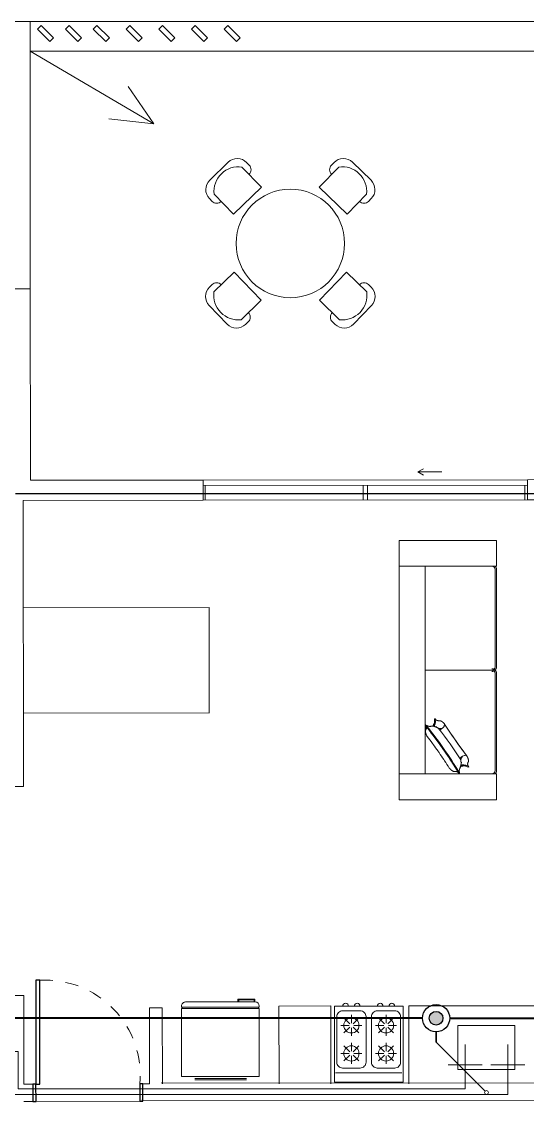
# Model space of a CAD drawing. Header units: millimetres. Extents: x 539 to 842, y -453 to -96.
# Drawn here: x 806.79 to 810.69, y -234.94 to -226.62 of the extents above; entities that cross this region are included whole.
import ezdxf

# ---------------------------------------------------------------- set-up
doc = ezdxf.new("R2010")
doc.units = ezdxf.units.MM
doc.header["$LTSCALE"] = 0.1
for name, pattern in [('ACAD_ISO02W100', [15, 12, -3]), ('CONTINUA', [0]), ('Trazo', [0.00635, 0.003175, -0.003175])]:
    doc.linetypes.add(name, pattern=pattern)
doc.layers.get('0').update_dxf_attribs({"lineweight": 5})
for name, color, linetype, lineweight in [('00-Agua Caliente', 1, 'Continuous', 20), ('00-Agua Fria', 5, 'ACAD_ISO02W100', 20), ('A-DOOR', 7, 'Continuous', 5), ('A-DOOR-FRAM', 7, 'Continuous', 5), ('A-GLAZ-CWMG', 7, 'Continuous', 5), ('MUEBLES', 250, 'Continuous', 5)]:
    doc.layers.add(name, color=color, linetype=linetype, lineweight=lineweight)
doc.layers.add('00-Pluvial', color=40, linetype='Continuous')
doc.layers.add('00-Secundario', color=24, linetype='Continuous')
doc.layers.add('00-Primario', color=7, linetype='Continuous', true_color=0xff2400)
doc.layers.add('A-DOOR-HDLN', color=5, linetype='Trazo', lineweight=5, true_color=0x0000ff)

# ---------------------------------------------------------------- blocks, each defined once
blk = doc.blocks.new('Doors_Sliding_Milgard_Aluminum-Series_2-Panels - PV 2_50 X 2_10-2402500-1-TORRE-ARQ-PB')
at = {"layer": 'A-DOOR', "color": 8}
for p, q in [((1.1916, 0.078), (-1.3084, 0.078)), ((-1.3084, 0.078), (-1.3084, -0.0347)), ((-1.3084, 0.078), (1.1916, 0.078)), ((1.1916, -0.0347), (1.1916, 0.078)), ((-1.3084, -0.0347), (1.1916, -0.0347)), ((0.3474, -0.1382), (0.3914, -0.1128)), ((0.3474, -0.1382), (0.3914, -0.1636)), ((0.5315, -0.1382), (0.3474, -0.1382))]:
    blk.add_line(p, q, dxfattribs=at)
at = {"layer": 'A-DOOR-FRAM', "color": 8}
for p, q in [((-1.2952, 0.078), (-1.2952, -0.0347)), ((-0.0758, 0.078), (-0.0758, -0.0347)), ((-0.0409, 0.078), (-0.0409, -0.0347)), ((1.1709, 0.078), (1.1709, -0.0347))]:
    blk.add_line(p, q, dxfattribs=at)
blk = doc.blocks.new('Family7 - Puerta OBLAK - Acceso-2885777-1-TORRE-ARQ-PB')
at = {"layer": 'A-DOOR', "color": 8, "lineweight": 25}
for p, q in [((-0.425, -0.0668), (-0.425, 0.0668)), ((-0.425, 0.0668), (-0.4, 0.0668)), ((-0.4, 0.0668), (-0.4, -0.0668)), ((0.4, -0.0668), (0.4, 0.0668)), ((0.4, 0.0668), (0.425, 0.0668)), ((0.425, 0.0668), (0.425, -0.0668)), ((-0.4, -0.0668), (-0.425, -0.0668)), ((-0.4, -0.0667), (-0.3693, -0.0667)), ((-0.4, -0.8667), (-0.4, -0.0667)), ((-0.3693, -0.0667), (-0.3693, -0.8667)), ((0.425, -0.0668), (0.4, -0.0668)), ((-0.3693, -0.8667), (-0.4, -0.8667))]:
    blk.add_line(p, q, dxfattribs=at)
at = {"layer": 'A-DOOR-HDLN', "color": 8}
blk.add_arc((-0.3269, -0.1376), 0.7303, 266.67006, 5.56979, dxfattribs=at)
blk = doc.blocks.new('Cocina 51cm')
at = {"layer": 'MUEBLES', "color": 8}
for p, q in [((-0.255, -0.036), (0, -0.036)), ((0, -0.036), (0.255, -0.036)), ((-0.1908, -0.1273), (-0.1462, -0.1718)), ((-0.1335, -0.1035), (-0.1335, -0.1666)), ((-0.0762, -0.1273), (-0.1207, -0.1718)), ((0.0762, -0.1273), (0.1207, -0.1718)), ((0.1335, -0.1035), (0.1335, -0.1666)), ((0.1908, -0.1273), (0.1462, -0.1718)), ((-0.2145, -0.1846), (-0.1515, -0.1846)), ((-0.1462, -0.1973), (-0.1908, -0.2419)), ((-0.1335, -0.2026), (-0.1335, -0.2656)), ((-0.1207, -0.1973), (-0.0762, -0.2419)), ((-0.1154, -0.1846), (-0.0524, -0.1846)), ((0.0524, -0.1846), (0.1154, -0.1846)), ((0.1207, -0.1973), (0.0762, -0.2419)), ((0.1335, -0.2026), (0.1335, -0.2656)), ((0.1462, -0.1973), (0.1908, -0.2419)), ((0.1515, -0.1846), (0.2145, -0.1846)), ((-0.1335, -0.3196), (-0.1335, -0.3826)), ((0.1335, -0.3196), (0.1335, -0.3826)), ((-0.2145, -0.4006), (-0.1515, -0.4006)), ((-0.1908, -0.3433), (-0.1462, -0.3879)), ((-0.1462, -0.4134), (-0.1908, -0.4579)), ((-0.0762, -0.3433), (-0.1207, -0.3879)), ((-0.1207, -0.4134), (-0.0762, -0.4579)), ((-0.1154, -0.4006), (-0.0524, -0.4006)), ((0.0524, -0.4006), (0.1154, -0.4006)), ((0.0762, -0.3433), (0.1207, -0.3879)), ((0.1207, -0.4134), (0.0762, -0.4579)), ((0.1908, -0.3433), (0.1462, -0.3879)), ((0.1462, -0.4134), (0.1908, -0.4579)), ((0.1515, -0.4006), (0.2145, -0.4006)), ((-0.1335, -0.4187), (-0.1335, -0.4817)), ((0.1335, -0.4187), (0.1335, -0.4817))]:
    blk.add_line(p, q, dxfattribs=at)
blk.add_lwpolyline([(-0.265, 0.036), (0.265, 0.036), (0.265, -0.5492), (-0.265, -0.5492)], close=True, dxfattribs=at)
for points in [[(-0.201, -0.5132), (-0.0659, -0.5132, 0.414214), (-0.0209, -0.4682), (-0.0209, -0.117, 0.414214), (-0.0659, -0.072), (-0.201, -0.072, 0.414214), (-0.246, -0.117), (-0.246, -0.4682, 0.414214)], [(0.0659, -0.5132), (0.201, -0.5132, 0.414214), (0.246, -0.4682), (0.246, -0.117, 0.414214), (0.201, -0.072), (0.0659, -0.072, 0.414214), (0.0209, -0.117), (0.0209, -0.4682, 0.414214)]]:
    blk.add_lwpolyline(points, format="xyb", close=True, dxfattribs=at)
for centre in [(-0.1335, -0.1846), (0.1335, -0.1846), (-0.1335, -0.4006), (0.1335, -0.4006)]:
    blk.add_circle(centre, 0.0585, dxfattribs=at)
for centre in [(-0.1782, -0.5492), (-0.0887, -0.5492), (0.0887, -0.5492), (0.1782, -0.5492)]:
    blk.add_arc(centre, 0.0225, 180, 0, dxfattribs=at)
blk = doc.blocks.new('A$C2F886EFE')
at = {"layer": 'MUEBLES', "color": 8}
for p, q in [((0, 0.0718), (0, 0.5968)), ((0, 0.5968), (0.6, 0.5968)), ((0.0997, 0.6227), (0.4982, 0.6227)), ((0.0997, 0.6134), (0.4982, 0.6134)), ((0.6, 0.0718), (0.6, 0.5968)), ((0, 0.0718), (0.6, 0.0718)), ((0, 0.0618), (0.6, 0.0618)), ((0, 0.0533), (0, 0.0618)), ((0.0059, 0.0618), (0.0059, 0.0718)), ((0.0315, 0.0218), (0.5685, 0.0218)), ((0.0343, 0.0218), (0.0343, 0)), ((0.0401, 0.0218), (0.0401, 0.0059)), ((0.0401, 0.0059), (0.1586, 0.0059)), ((0.1586, 0.0218), (0.1586, 0.0059)), ((0.1645, 0.0218), (0.1645, 0)), ((0.5941, 0.0618), (0.5941, 0.0718)), ((0.6, 0.0533), (0.6, 0.0618)), ((0.1645, 0), (0.0343, 0))]:
    blk.add_line(p, q, dxfattribs=at)
for centre, start, end in [((0.0315, 0.0533), 180, 270), ((0.5685, 0.0533), 270, 0)]:
    blk.add_arc(centre, 0.0315, start, end, dxfattribs=at)
blk = doc.blocks.new('Vibro_Leather_Designer_Sofa_16294 - Vibro_Leather_Designer_Sofa_16294-2750828-2-TORRE-ARQ- PB _-2_14_')
at = {"layer": 'MUEBLES'}
for p, q in [((-1, -0.725), (-1, 0)), ((-1, 0), (1, 0)), ((-0.8, 0), (-0.8, -0.725)), ((-0.8, 0), (-0.8, -0.2)), ((0.8, -0.2), (0.8, 0)), ((0.8, -0.725), (0.8, 0)), ((1, 0), (1, -0.725)), ((-0.775, -0.2), (-0.8, -0.2)), ((0.4234, -0.2), (-0.775, -0.2)), ((0, -0.2), (0, -0.715)), ((0, -0.715), (0, -0.2)), ((0.4233, -0.2036), (0.4328, -0.2272)), ((0.775, -0.2), (0.4247, -0.2)), ((0.8, -0.2), (0.775, -0.2)), ((0.376, -0.2764), (0.3843, -0.2817)), ((0.4282, -0.2651), (0.3966, -0.2744)), ((0.4376, -0.2889), (0.4375, -0.2891)), ((0.446, -0.3359), (0.46, -0.3159)), ((0.4609, -0.2556), (0.461, -0.2555)), ((0.6785, -0.4675), (0.6638, -0.4884)), ((0.7108, -0.4803), (0.7107, -0.4804)), ((0.7342, -0.447), (0.7342, -0.4468)), ((0.7364, -0.4807), (0.7385, -0.5138)), ((0.7716, -0.4633), (0.7959, -0.4645)), ((0.735, -0.5269), (0.7436, -0.5339)), ((-1, -0.75), (-1, -0.725)), ((-0.8, -0.725), (-0.8, -0.75)), ((-0.775, -0.74), (-0.025, -0.74)), ((-0.775, -0.74), (-0.025, -0.74)), ((0.025, -0.74), (0.775, -0.74)), ((0.025, -0.74), (0.775, -0.74)), ((0.8, -0.75), (0.8, -0.725)), ((1, -0.725), (1, -0.75)), ((-1, -0.75), (-0.8, -0.75)), ((-0.775, -0.75), (-0.025, -0.75)), ((0.025, -0.75), (0.775, -0.75)), ((0.8, -0.75), (1, -0.75))]:
    blk.add_line(p, q, dxfattribs=at)
at = {"layer": 'MUEBLES', "flags": 128}
for points in [[(0.7958, -0.4595), (0.6772, -0.3844), (0.5556, -0.2998), (0.4401, -0.2117), (0.4281, -0.202)], [(0.432, -0.2587), (0.4307, -0.2618), (0.4202, -0.2691), (0.403, -0.2727), (0.3758, -0.2714)], [(0.4376, -0.2889), (0.4367, -0.2769), (0.4364, -0.2761)], [(0.7108, -0.4803), (0.7225, -0.477), (0.7751, -0.4615)], [(0.7484, -0.5323), (0.737, -0.504), (0.7359, -0.4857), (0.7405, -0.4754)], [(-0.7994, -0.7401), (-0.7984, -0.7411), (-0.7973, -0.742), (-0.7962, -0.7428), (-0.7951, -0.7437), (-0.7939, -0.7445), (-0.7927, -0.7452), (-0.7915, -0.7459), (-0.7902, -0.7465), (-0.789, -0.7471), (-0.7877, -0.7476), (-0.7864, -0.7481), (-0.785, -0.7485), (-0.7837, -0.7489), (-0.7823, -0.7492), (-0.7809, -0.7495), (-0.7796, -0.7497), (-0.7782, -0.7499), (-0.7768, -0.75), (-0.7754, -0.75), (-0.775, -0.75)], [(-0.025, -0.75), (-0.0236, -0.75), (-0.0222, -0.7499), (-0.0208, -0.7497), (-0.0194, -0.7496), (-0.018, -0.7493), (-0.0167, -0.749), (-0.0153, -0.7486), (-0.014, -0.7482), (-0.0127, -0.7478), (-0.0114, -0.7472), (-0.0101, -0.7467), (-0.0088, -0.746), (-0.0076, -0.7454), (-0.0064, -0.7447), (-0.0052, -0.7439), (-0.0041, -0.7431), (-0.003, -0.7422), (-0.0019, -0.7413), (-0.0009, -0.7404), (0.0001, -0.7394), (0.0011, -0.7384), (0.002, -0.7373), (0.0028, -0.7362), (0.0037, -0.7351), (0.0045, -0.7339), (0.0052, -0.7327), (0.0059, -0.7315), (0.0065, -0.7302), (0.0071, -0.729), (0.0076, -0.7277), (0.0081, -0.7264), (0.0085, -0.725), (0.0089, -0.7237), (0.0092, -0.7223), (0.0095, -0.7209), (0.0097, -0.7196), (0.0099, -0.7182), (0.01, -0.7168), (0.01, -0.7154), (0.01, -0.715)], [(-0.01, -0.715), (-0.01, -0.7164), (-0.0099, -0.7178), (-0.0097, -0.7192), (-0.0096, -0.7206), (-0.0093, -0.722), (-0.009, -0.7233), (-0.0086, -0.7247), (-0.0082, -0.726), (-0.0078, -0.7273), (-0.0072, -0.7286), (-0.0067, -0.7299), (-0.006, -0.7312), (-0.0054, -0.7324), (-0.0047, -0.7336), (-0.0039, -0.7348), (-0.0031, -0.7359), (-0.0022, -0.737), (-0.0013, -0.7381), (-0.0004, -0.7391), (0.0006, -0.7401), (0.0016, -0.7411), (0.0027, -0.742), (0.0038, -0.7428), (0.0049, -0.7437), (0.0061, -0.7445), (0.0073, -0.7452), (0.0085, -0.7459), (0.0098, -0.7465), (0.011, -0.7471), (0.0123, -0.7476), (0.0136, -0.7481), (0.015, -0.7485), (0.0163, -0.7489), (0.0177, -0.7492), (0.0191, -0.7495), (0.0204, -0.7497), (0.0218, -0.7499), (0.0232, -0.75), (0.0246, -0.75), (0.025, -0.75)], [(0.775, -0.75), (0.7764, -0.75), (0.7778, -0.7499), (0.7792, -0.7497), (0.7806, -0.7496), (0.782, -0.7493), (0.7833, -0.749), (0.7847, -0.7486), (0.786, -0.7482), (0.7873, -0.7478), (0.7886, -0.7472), (0.7899, -0.7467), (0.7912, -0.746), (0.7924, -0.7454), (0.7936, -0.7447), (0.7948, -0.7439), (0.7959, -0.7431), (0.797, -0.7422), (0.7981, -0.7413), (0.7991, -0.7404)]]:
    blk.add_lwpolyline(points, dxfattribs=at)
at = {"layer": 'MUEBLES'}
for centre, start, end in [((-0.775, -0.715), 180, 270), ((-0.775, -0.715), 180, 270), ((-0.025, -0.715), 270, 360), ((-0.025, -0.715), 270, 360), ((0.025, -0.715), 180, 270), ((0.025, -0.715), 180, 270), ((0.775, -0.715), 270, 0), ((0.775, -0.715), 270, 0)]:
    blk.add_arc(centre, 0.025, start, end, dxfattribs=at)
for centre, major_axis, start_param, end_param in [((0.676, -0.2393), (-0.5365, 0.3757), 1.225735, 1.915857), ((0.6792, -0.2347), (-0.5365, 0.3757), 1.258755, 1.881351), ((0.7085, -0.1928), (-0.5775, 0.4044), 1.358079, 1.455316), ((-0.1021, 0.1104), (-0.5365, 0.3757), 2.796532, 3.143157), ((-0.1315, 0.0685), (-0.5775, 0.4044), 2.928875, 3.35431), ((-0.1315, 0.0685), (-0.5775, 0.4044), 2.928875, 3.24288), ((0.6466, -0.2812), (-0.5775, 0.4044), 1.358079, 1.783514), ((-0.1315, 0.0685), (-0.5775, 0.4044), 3.247951, 3.35431), ((0.6466, -0.2812), (-0.5775, 0.4044), 1.358079, 1.783514), ((0.7085, -0.1928), (-0.5775, 0.4044), 1.45533, 1.469499), ((0.7085, -0.1928), (-0.5775, 0.4044), 1.469507, 1.562106), ((0.7085, -0.1928), (-0.5775, 0.4044), 1.562123, 1.579473), ((0.7085, -0.1928), (-0.5775, 0.4044), 1.579486, 1.672084), ((0.4632, -0.5431), (-0.5775, 0.4044), 4.6111, 4.925107), ((0.4632, -0.5431), (-0.5775, 0.4044), 4.499671, 4.925107), ((0.7085, -0.1928), (-0.5775, 0.4044), 1.672097, 1.686267), ((0.7085, -0.1928), (-0.5775, 0.4044), 1.686278, 1.783514), ((0.4632, -0.5431), (-0.5775, 0.4044), 4.499671, 4.61075), ((1.2413, -0.8928), (-0.5775, 0.4044), 6.070468, 6.495903), ((1.2413, -0.8928), (-0.5775, 0.4044), 6.181896, 6.495903), ((1.2413, -0.8928), (-0.5775, 0.4044), 6.070468, 6.176827), ((1.2707, -0.8509), (-0.5365, 0.3757), 6.281621, 6.628246)]:
    blk.add_ellipse(centre, major_axis=major_axis, ratio=0.190809, start_param=start_param, end_param=end_param, dxfattribs=at)
for points, knots in [([(0.427, -0.2085), (0.4268, -0.2083), (0.4263, -0.2078), (0.4258, -0.2071), (0.4253, -0.2066), (0.425, -0.2062), (0.4248, -0.2058), (0.4245, -0.2055), (0.4244, -0.2053), (0.4242, -0.2051), (0.424, -0.2048), (0.4239, -0.2045), (0.4237, -0.2042), (0.4235, -0.204), (0.4234, -0.2038), (0.4233, -0.2036), (0.4233, -0.2035), (0.4232, -0.2034), (0.4231, -0.2032), (0.423, -0.203), (0.4229, -0.2027), (0.4228, -0.2024), (0.4226, -0.202), (0.4225, -0.2016), (0.4225, -0.2014), (0.4225, -0.2011), (0.4225, -0.2008), (0.4226, -0.2005), (0.4227, -0.2002), (0.4229, -0.2), (0.4232, -0.1998), (0.4234, -0.1997), (0.4237, -0.1997), (0.4239, -0.1997), (0.4242, -0.1997), (0.4245, -0.1998), (0.4249, -0.1999), (0.4251, -0.2001), (0.4253, -0.2002), (0.4254, -0.2002), (0.4255, -0.2003), (0.4256, -0.2003), (0.4258, -0.2004), (0.426, -0.2005), (0.4262, -0.2006), (0.4265, -0.2008), (0.4267, -0.201), (0.427, -0.2012), (0.4271, -0.2013), (0.4272, -0.2013)], [0, 0, 0, 0, 0.0555556, 0.1111111, 0.1388889, 0.1666667, 0.1944444, 0.2083333, 0.2222222, 0.2361111, 0.25, 0.2777778, 0.2916667, 0.3055556, 0.3194444, 0.3263889, 0.3333333, 0.3402778, 0.3472222, 0.3611111, 0.375, 0.3888889, 0.4166667, 0.4305556, 0.4444444, 0.4583333, 0.4722222, 0.4861111, 0.5, 0.5138889, 0.5277778, 0.5416667, 0.5555556, 0.5694444, 0.5833333, 0.6111111, 0.625, 0.6388889, 0.6527778, 0.6597222, 0.6666667, 0.6736111, 0.6805556, 0.6944444, 0.7083333, 0.7222222, 0.75, 0.7638889, 0.7777778, 0.7777778, 0.7777778, 0.7777778]), ([(0.4493, -0.3035), (0.4481, -0.3014), (0.4462, -0.2981), (0.4441, -0.294), (0.4429, -0.2916), (0.4421, -0.2898), (0.4412, -0.288), (0.4402, -0.2857), (0.4392, -0.2834), (0.4383, -0.281), (0.4376, -0.2792), (0.437, -0.2776), (0.4366, -0.2764), (0.4363, -0.2758), (0.4361, -0.2753), (0.436, -0.2748), (0.4358, -0.2741), (0.4354, -0.2729), (0.4349, -0.2713), (0.4343, -0.2694), (0.4336, -0.2668), (0.433, -0.2642), (0.4324, -0.2618), (0.4322, -0.2606), (0.4321, -0.2599), (0.4319, -0.2592), (0.4318, -0.2584), (0.4316, -0.2569), (0.4315, -0.2551), (0.4316, -0.253), (0.4318, -0.2507), (0.4323, -0.2485), (0.4328, -0.2461), (0.4333, -0.2441), (0.4335, -0.2428), (0.4337, -0.242), (0.4337, -0.2414), (0.4338, -0.2409), (0.4339, -0.2401), (0.4341, -0.2388), (0.4342, -0.237), (0.4343, -0.2348), (0.4342, -0.2318), (0.4338, -0.2288), (0.4332, -0.2258), (0.4326, -0.2234), (0.4319, -0.2211), (0.431, -0.2181), (0.4292, -0.2133), (0.4278, -0.21), (0.427, -0.2085)], [0, 0, 0, 0, 0.083333, 0.125, 0.145833, 0.166667, 0.1875, 0.208333, 0.25, 0.270833, 0.291667, 0.3125, 0.322917, 0.328125, 0.333333, 0.338542, 0.34375, 0.354167, 0.375, 0.395833, 0.416667, 0.458333, 0.479167, 0.489583, 0.494792, 0.5, 0.510417, 0.520833, 0.541667, 0.5625, 0.583333, 0.604167, 0.625, 0.645833, 0.65625, 0.661458, 0.666667, 0.671875, 0.677083, 0.6875, 0.708333, 0.729167, 0.75, 0.791667, 0.8125, 0.833333, 0.854167, 0.875, 0.916667, 1, 1, 1, 1]), ([(0.4281, -0.202), (0.4282, -0.2021), (0.4284, -0.2023), (0.4289, -0.2027), (0.4295, -0.2032), (0.43, -0.2037), (0.4302, -0.204)], [0.8406351, 0.8406351, 0.8406351, 0.8406351, 0.8611111, 0.8888889, 0.9444444, 1, 1, 1, 1]), ([(0.4306, -0.2042), (0.4312, -0.2045), (0.4327, -0.2052), (0.4349, -0.206), (0.4369, -0.2067), (0.4384, -0.2071), (0.4397, -0.2074), (0.4406, -0.2076), (0.4412, -0.2077), (0.4416, -0.2078), (0.442, -0.2079), (0.4425, -0.208), (0.4434, -0.2081), (0.4445, -0.2084), (0.4459, -0.2086), (0.4477, -0.2089), (0.4497, -0.209), (0.4516, -0.2088), (0.4527, -0.2086), (0.4536, -0.2084), (0.4545, -0.2081), (0.4556, -0.2077), (0.4571, -0.207), (0.4589, -0.206), (0.4605, -0.205), (0.462, -0.2041), (0.4635, -0.2033), (0.4646, -0.2028), (0.4654, -0.2025), (0.4658, -0.2024), (0.4661, -0.2023), (0.4664, -0.2022), (0.4668, -0.2022), (0.4676, -0.202), (0.4687, -0.2019), (0.4701, -0.2018), (0.4721, -0.2018), (0.4743, -0.2019), (0.4766, -0.2021), (0.4784, -0.2023), (0.48, -0.2025), (0.482, -0.2029), (0.4839, -0.2033), (0.4857, -0.2039), (0.4871, -0.2043), (0.4882, -0.2046), (0.4891, -0.2049), (0.4898, -0.2052), (0.4906, -0.2054), (0.4915, -0.2057), (0.4932, -0.2063), (0.4955, -0.2072), (0.4981, -0.2084), (0.5008, -0.2096), (0.5035, -0.2109), (0.507, -0.2127), (0.5096, -0.2141), (0.5112, -0.2151)], [0.0060984, 0.0060984, 0.0060984, 0.0060984, 0.0357143, 0.0714286, 0.0892857, 0.1071429, 0.125, 0.1339286, 0.1383929, 0.1428571, 0.1473214, 0.1517857, 0.1607143, 0.1785714, 0.1964286, 0.2142857, 0.25, 0.2678571, 0.2767857, 0.2857143, 0.2946429, 0.3035714, 0.3214286, 0.3392857, 0.3571429, 0.375, 0.3928571, 0.4107143, 0.4196429, 0.4241071, 0.4285714, 0.4330357, 0.4375, 0.4464286, 0.4642857, 0.4821429, 0.5, 0.5357143, 0.5535714, 0.5714286, 0.5892857, 0.6071429, 0.6428571, 0.6607143, 0.6785714, 0.6964286, 0.7053571, 0.7142857, 0.7232143, 0.7321429, 0.75, 0.7857143, 0.8214286, 0.8571429, 0.8928571, 0.9285714, 1, 1, 1, 1]), ([(0.3723, -0.2731), (0.3723, -0.2731), (0.3723, -0.2733), (0.3724, -0.2735), (0.3726, -0.2738), (0.3729, -0.2741), (0.3731, -0.2743), (0.3733, -0.2744), (0.3734, -0.2745), (0.3735, -0.2746), (0.3736, -0.2747), (0.3737, -0.2748), (0.3738, -0.2749), (0.374, -0.2751), (0.3743, -0.2753), (0.3746, -0.2755), (0.3748, -0.2757), (0.375, -0.2758), (0.3752, -0.276), (0.3755, -0.2762), (0.3759, -0.2764), (0.3763, -0.2766), (0.3769, -0.277), (0.3776, -0.2773), (0.3782, -0.2776), (0.3785, -0.2778)], [-0.4444444, -0.4444444, -0.4444444, -0.4444444, -0.4305556, -0.4166667, -0.3888889, -0.375, -0.3611111, -0.3472222, -0.3402778, -0.3333333, -0.3263889, -0.3194444, -0.3055556, -0.2916667, -0.2777778, -0.25, -0.2361111, -0.2222222, -0.2083333, -0.1944444, -0.1666667, -0.1388889, -0.1111111, -0.0555556, 0, 0, 0, 0]), ([(0.3785, -0.2778), (0.3807, -0.2793), (0.3832, -0.2818), (0.3853, -0.2851), (0.3863, -0.287), (0.3869, -0.2886), (0.3876, -0.2902), (0.3884, -0.2924), (0.3891, -0.2947), (0.3897, -0.2971), (0.3901, -0.299), (0.3903, -0.3007), (0.3905, -0.3019), (0.3905, -0.3026), (0.3906, -0.3031), (0.3906, -0.3036), (0.3907, -0.3043), (0.3907, -0.3055), (0.3905, -0.3074), (0.3904, -0.3095), (0.3902, -0.3115), (0.3901, -0.3134), (0.3902, -0.3151), (0.3903, -0.3165), (0.3905, -0.3175), (0.3907, -0.3182), (0.3909, -0.3187), (0.3911, -0.3192), (0.3914, -0.3201), (0.3923, -0.3218), (0.3934, -0.3238), (0.3947, -0.3258), (0.3957, -0.3273), (0.3966, -0.3285), (0.3971, -0.3294), (0.3974, -0.3299), (0.3977, -0.3302), (0.3979, -0.3306), (0.3982, -0.331), (0.3988, -0.3319), (0.3996, -0.333), (0.4007, -0.3343), (0.4022, -0.336), (0.4037, -0.3377), (0.4053, -0.3394), (0.4065, -0.3406), (0.4077, -0.3419), (0.4093, -0.3435), (0.4122, -0.3462), (0.4149, -0.3486), (0.4167, -0.3501)], [-1, -1, -1, -1, -0.916667, -0.875, -0.854167, -0.833333, -0.8125, -0.791667, -0.75, -0.729167, -0.708333, -0.6875, -0.677083, -0.671875, -0.666667, -0.661458, -0.65625, -0.645833, -0.625, -0.604167, -0.583333, -0.5625, -0.541667, -0.520833, -0.510417, -0.5, -0.494792, -0.489583, -0.479167, -0.458333, -0.416667, -0.395833, -0.375, -0.354167, -0.34375, -0.338542, -0.333333, -0.328125, -0.322917, -0.3125, -0.291667, -0.270833, -0.25, -0.208333, -0.1875, -0.166667, -0.145833, -0.125, -0.083333, 0, 0, 0, 0]), ([(0.3956, -0.2734), (0.3955, -0.2735), (0.3952, -0.2735), (0.3946, -0.2736), (0.3937, -0.2737), (0.393, -0.2737), (0.3926, -0.2738)], [-0.14285714, -0.14285714, -0.14285714, -0.14285714, -0.13839286, -0.13392857, -0.125, -0.11269248, -0.11269248, -0.11269248, -0.11269248]), ([(0.4322, -0.2608), (0.4318, -0.2609), (0.4307, -0.2612), (0.429, -0.2615), (0.4273, -0.2619), (0.4258, -0.2622), (0.4248, -0.2624), (0.4242, -0.2626), (0.4238, -0.2627), (0.4234, -0.2628), (0.4229, -0.263), (0.4219, -0.2634), (0.4205, -0.264), (0.4188, -0.265), (0.4171, -0.2662), (0.4154, -0.2674), (0.4136, -0.2687), (0.412, -0.2697), (0.4108, -0.2704), (0.4098, -0.2709), (0.4089, -0.2713), (0.4077, -0.2717), (0.4055, -0.2724), (0.4032, -0.2729), (0.4008, -0.2731), (0.3996, -0.2731), (0.3989, -0.2732), (0.3988, -0.2732)], [-0.5129294, -0.5129294, -0.5129294, -0.5129294, -0.5, -0.4821429, -0.4642857, -0.4464286, -0.4375, -0.4330357, -0.4285714, -0.4241071, -0.4196429, -0.4107143, -0.3928571, -0.375, -0.3571429, -0.3392857, -0.3214286, -0.3035714, -0.2946429, -0.2857143, -0.2767857, -0.2678571, -0.25, -0.2142857, -0.1964286, -0.1785714, -0.1756867, -0.1756867, -0.1756867, -0.1756867]), ([(0.755, -0.3858), (0.7566, -0.3871), (0.7588, -0.389), (0.7617, -0.3917), (0.7637, -0.3937), (0.7658, -0.3958), (0.7679, -0.398), (0.7695, -0.3998), (0.7706, -0.4012), (0.7712, -0.4019), (0.7717, -0.4025), (0.7721, -0.4031), (0.7727, -0.4039), (0.7735, -0.4049), (0.7744, -0.406), (0.7756, -0.4076), (0.7767, -0.4093), (0.7777, -0.411), (0.7783, -0.4123), (0.7789, -0.4137), (0.7797, -0.4156), (0.7804, -0.4175), (0.7812, -0.4195), (0.7817, -0.4209), (0.782, -0.4221), (0.7823, -0.423), (0.7824, -0.4235), (0.7825, -0.4239), (0.7826, -0.4242), (0.7826, -0.4247), (0.7827, -0.4256), (0.7827, -0.4269), (0.7825, -0.4286), (0.7822, -0.4304), (0.7818, -0.4322), (0.7814, -0.4341), (0.7812, -0.4356), (0.7811, -0.4368), (0.7811, -0.4377), (0.7811, -0.4385), (0.7813, -0.4396), (0.7817, -0.4414), (0.7824, -0.4432), (0.7834, -0.445), (0.7842, -0.4462), (0.7849, -0.4473), (0.7853, -0.448), (0.7856, -0.4484), (0.7857, -0.4488), (0.7859, -0.4491), (0.7862, -0.4495), (0.7866, -0.4502), (0.7872, -0.4513), (0.7881, -0.4525), (0.7893, -0.454), (0.7908, -0.4558), (0.7921, -0.4571), (0.7928, -0.4577)], [-1, -1, -1, -1, -0.9285714, -0.8928571, -0.8571429, -0.8214286, -0.7857143, -0.75, -0.7321429, -0.7232143, -0.7142857, -0.7053571, -0.6964286, -0.6785714, -0.6607143, -0.6428571, -0.6071429, -0.5892857, -0.5714286, -0.5535714, -0.5357143, -0.5, -0.4821429, -0.4642857, -0.4464286, -0.4375, -0.4330357, -0.4285714, -0.4241071, -0.4196429, -0.4107143, -0.3928571, -0.375, -0.3571429, -0.3392857, -0.3214286, -0.3035714, -0.2946429, -0.2857143, -0.2767857, -0.2678571, -0.25, -0.2142857, -0.1964286, -0.1785714, -0.1607143, -0.1517857, -0.1473214, -0.1428571, -0.1383929, -0.1339286, -0.125, -0.1071429, -0.0892857, -0.0714286, -0.0357143, -0.0061272, -0.0061272, -0.0061272, -0.0061272]), ([(0.79, -0.4627), (0.7875, -0.4617), (0.7836, -0.4611), (0.7789, -0.4616), (0.7762, -0.4621), (0.7741, -0.4626), (0.772, -0.4631), (0.7692, -0.4638), (0.7663, -0.4646), (0.7634, -0.4654), (0.7612, -0.4661), (0.7594, -0.4667), (0.7581, -0.4671), (0.7573, -0.4674), (0.7568, -0.4676), (0.7562, -0.4678), (0.7555, -0.4682), (0.7542, -0.4688), (0.7523, -0.4697), (0.7502, -0.4709), (0.7481, -0.4721), (0.7462, -0.4731), (0.7443, -0.474), (0.7427, -0.4747), (0.7415, -0.4752), (0.7407, -0.4754), (0.74, -0.4756), (0.7394, -0.4757), (0.7382, -0.4759), (0.7359, -0.4763), (0.7331, -0.4766), (0.7304, -0.4767), (0.7283, -0.4767), (0.7266, -0.4768), (0.7254, -0.4769), (0.7247, -0.4769), (0.7242, -0.4769), (0.7237, -0.477), (0.723, -0.477), (0.7218, -0.4771), (0.7202, -0.4771), (0.7182, -0.4771), (0.7156, -0.4769), (0.713, -0.4767), (0.7104, -0.4765), (0.7085, -0.4763), (0.7065, -0.4762), (0.704, -0.4759), (0.6995, -0.4754), (0.6957, -0.4748), (0.6931, -0.4743)], [-1, -1, -1, -1, -0.916667, -0.875, -0.854167, -0.833333, -0.8125, -0.791667, -0.75, -0.729167, -0.708333, -0.6875, -0.677083, -0.671875, -0.666667, -0.661458, -0.65625, -0.645833, -0.625, -0.604167, -0.583333, -0.5625, -0.541667, -0.520833, -0.510417, -0.5, -0.494792, -0.489583, -0.479167, -0.458333, -0.416667, -0.395833, -0.375, -0.354167, -0.34375, -0.338542, -0.333333, -0.328125, -0.322917, -0.3125, -0.291667, -0.270833, -0.25, -0.208333, -0.1875, -0.166667, -0.145833, -0.125, -0.083333, 0, 0, 0, 0]), ([(0.7398, -0.4769), (0.7398, -0.4771), (0.7399, -0.4778), (0.7401, -0.4792), (0.7402, -0.4809), (0.7403, -0.4823), (0.7403, -0.4833), (0.7402, -0.4838), (0.7402, -0.4842), (0.7402, -0.4846), (0.7401, -0.4852), (0.74, -0.4862), (0.7397, -0.4876), (0.7393, -0.4895), (0.7388, -0.4915), (0.7383, -0.4936), (0.7378, -0.4958), (0.7375, -0.4976), (0.7374, -0.4991), (0.7373, -0.5002), (0.7373, -0.5012), (0.7373, -0.5025), (0.7375, -0.5048), (0.7379, -0.5072), (0.7384, -0.5094), (0.7387, -0.5106), (0.7388, -0.5112), (0.7389, -0.5113)], [-0.5035297, -0.5035297, -0.5035297, -0.5035297, -0.5, -0.4821429, -0.4642857, -0.4464286, -0.4375, -0.4330357, -0.4285714, -0.4241071, -0.4196429, -0.4107143, -0.3928571, -0.375, -0.3571429, -0.3392857, -0.3214286, -0.3035714, -0.2946429, -0.2857143, -0.2767857, -0.2678571, -0.25, -0.2142857, -0.1964286, -0.1785714, -0.1750443, -0.1750443, -0.1750443, -0.1750443]), ([(0.7967, -0.4601), (0.7968, -0.4601), (0.7969, -0.4602), (0.7972, -0.4604), (0.7975, -0.4606), (0.7977, -0.4608), (0.7979, -0.461), (0.7981, -0.4611), (0.7982, -0.4612), (0.7983, -0.4613), (0.7983, -0.4614), (0.7985, -0.4615), (0.7986, -0.4616), (0.7989, -0.4618), (0.7991, -0.4621), (0.7993, -0.4624), (0.7995, -0.4626), (0.7995, -0.4628), (0.7994, -0.463), (0.7993, -0.4632), (0.7992, -0.4634), (0.7991, -0.4637), (0.7989, -0.4639), (0.7987, -0.4642), (0.7985, -0.4644), (0.7983, -0.4645), (0.7981, -0.4646), (0.7977, -0.4647), (0.7973, -0.4647), (0.7969, -0.4646), (0.7966, -0.4646), (0.7963, -0.4645), (0.7962, -0.4645), (0.796, -0.4645), (0.7959, -0.4645), (0.7957, -0.4645), (0.7955, -0.4644), (0.7952, -0.4644), (0.7949, -0.4643), (0.7945, -0.4642), (0.7942, -0.4641), (0.7939, -0.4641), (0.7937, -0.464), (0.7933, -0.4639), (0.7929, -0.4638), (0.7924, -0.4636), (0.7917, -0.4634), (0.7909, -0.4631), (0.7903, -0.4628), (0.79, -0.4627)], [-0.7777778, -0.7777778, -0.7777778, -0.7777778, -0.7638889, -0.75, -0.7222222, -0.7083333, -0.6944444, -0.6805556, -0.6736111, -0.6666667, -0.6597222, -0.6527778, -0.6388889, -0.625, -0.6111111, -0.5833333, -0.5694444, -0.5555556, -0.5416667, -0.5277778, -0.5138889, -0.5, -0.4861111, -0.4722222, -0.4583333, -0.4444444, -0.4305556, -0.4166667, -0.3888889, -0.375, -0.3611111, -0.3472222, -0.3402778, -0.3333333, -0.3263889, -0.3194444, -0.3055556, -0.2916667, -0.2777778, -0.25, -0.2361111, -0.2222222, -0.2083333, -0.1944444, -0.1666667, -0.1388889, -0.1111111, -0.0555556, 0, 0, 0, 0]), ([(0.795, -0.459), (0.7952, -0.4591), (0.7954, -0.4592), (0.7957, -0.4594), (0.7958, -0.4595)], [-0.88888889, -0.88888889, -0.88888889, -0.88888889, -0.86111111, -0.84063506, -0.84063506, -0.84063506, -0.84063506]), ([(0.7415, -0.5319), (0.7404, -0.531), (0.7377, -0.5296), (0.7333, -0.5285), (0.7305, -0.528), (0.7285, -0.5277), (0.7264, -0.5275), (0.7238, -0.5274), (0.7212, -0.5275), (0.7188, -0.5278), (0.717, -0.5281), (0.7156, -0.5286), (0.7146, -0.5289), (0.7141, -0.5291), (0.7136, -0.5293), (0.7132, -0.5294), (0.7126, -0.5297), (0.7116, -0.5302), (0.7101, -0.531), (0.7083, -0.532), (0.7065, -0.5328), (0.7048, -0.5335), (0.703, -0.534), (0.7014, -0.5342), (0.7002, -0.5343), (0.6994, -0.5343), (0.6988, -0.5343), (0.6982, -0.5343), (0.6972, -0.5342), (0.6952, -0.534), (0.6929, -0.5336), (0.6908, -0.5331), (0.6891, -0.5328), (0.6877, -0.5324), (0.6867, -0.5322), (0.6861, -0.532), (0.6857, -0.5319), (0.6852, -0.5318), (0.6847, -0.5316), (0.6836, -0.5313), (0.6822, -0.5309), (0.6806, -0.5304), (0.6785, -0.5296), (0.6765, -0.5288), (0.6745, -0.5279), (0.6729, -0.5272), (0.6713, -0.5265), (0.6691, -0.5255), (0.6654, -0.5236), (0.6624, -0.5219), (0.6605, -0.5208)], [-1, -1, -1, -1, -0.916667, -0.875, -0.854167, -0.833333, -0.8125, -0.791667, -0.75, -0.729167, -0.708333, -0.6875, -0.677083, -0.671875, -0.666667, -0.661458, -0.65625, -0.645833, -0.625, -0.604167, -0.583333, -0.5625, -0.541667, -0.520833, -0.510417, -0.5, -0.494792, -0.489583, -0.479167, -0.458333, -0.416667, -0.395833, -0.375, -0.354167, -0.34375, -0.338542, -0.333333, -0.328125, -0.322917, -0.3125, -0.291667, -0.270833, -0.25, -0.208333, -0.1875, -0.166667, -0.145833, -0.125, -0.083333, 0, 0, 0, 0]), ([(0.7397, -0.5144), (0.7398, -0.5146), (0.7399, -0.5149), (0.7401, -0.5155), (0.7404, -0.5164), (0.7406, -0.5172), (0.7408, -0.5176)], [-0.14285714, -0.14285714, -0.14285714, -0.14285714, -0.13839286, -0.13392857, -0.125, -0.11084487, -0.11084487, -0.11084487, -0.11084487]), ([(0.7481, -0.5362), (0.748, -0.5362), (0.7478, -0.5362), (0.7475, -0.5362), (0.7472, -0.5361), (0.7469, -0.536), (0.7467, -0.5358), (0.7465, -0.5357), (0.7463, -0.5357), (0.7462, -0.5356), (0.7461, -0.5356), (0.746, -0.5355), (0.7458, -0.5354), (0.7456, -0.5353), (0.7453, -0.5351), (0.745, -0.5349), (0.7447, -0.5347), (0.7445, -0.5346), (0.7443, -0.5344), (0.7441, -0.5342), (0.7437, -0.534), (0.7434, -0.5337), (0.7429, -0.5332), (0.7422, -0.5327), (0.7417, -0.5322), (0.7415, -0.5319)], [-0.4444444, -0.4444444, -0.4444444, -0.4444444, -0.4305556, -0.4166667, -0.3888889, -0.375, -0.3611111, -0.3472222, -0.3402778, -0.3333333, -0.3263889, -0.3194444, -0.3055556, -0.2916667, -0.2777778, -0.25, -0.2361111, -0.2222222, -0.2083333, -0.1944444, -0.1666667, -0.1388889, -0.1111111, -0.0555556, 0, 0, 0, 0]), ([(0.7473, -0.5306), (0.7474, -0.5306), (0.7475, -0.5308), (0.7477, -0.5311), (0.7479, -0.5314), (0.7481, -0.5317), (0.7482, -0.5319), (0.7483, -0.5321), (0.7484, -0.5323), (0.7484, -0.5324), (0.7485, -0.5324)], [-0.7777778, -0.7777778, -0.7777778, -0.7777778, -0.7638889, -0.75, -0.7222222, -0.7083333, -0.6944444, -0.6805556, -0.6736111, -0.6666667, -0.6666667, -0.6666667, -0.6666667])]:
    blk.add_open_spline(points, degree=3, knots=knots, dxfattribs=at)
blk = doc.blocks.new('mesad')
at = {"layer": 'MUEBLES'}
for points in [[(-0.3235, 0.533), (-0.3235, 0.533, 0.414214), (-0.3245, 0.6037), (-0.3454, 0.6241, 0.414214), (-0.4868, 0.6222), (-0.6263, 0.4788, 0.414214), (-0.6244, 0.3374), (-0.6035, 0.3171, 0.414214), (-0.5328, 0.318), (-0.5328, 0.318)], [(0.3235, 0.533), (0.3235, 0.533, -0.414214), (0.3245, 0.6037), (0.3454, 0.6241, -0.414214), (0.4868, 0.6222), (0.6263, 0.4788, -0.414214), (0.6244, 0.3374), (0.6035, 0.3171, -0.414214), (0.5328, 0.318), (0.5328, 0.318)], [(-0.533, -0.3235), (-0.533, -0.3235, 0.414214), (-0.6037, -0.3245), (-0.6241, -0.3454, 0.414214), (-0.6222, -0.4868), (-0.4788, -0.6263, 0.414214), (-0.3374, -0.6244), (-0.3171, -0.6035, 0.414214), (-0.318, -0.5328), (-0.318, -0.5328)], [(0.533, -0.3235), (0.533, -0.3235, -0.414214), (0.6037, -0.3245), (0.6241, -0.3454, -0.414214), (0.6222, -0.4868), (0.4788, -0.6263, -0.414214), (0.3374, -0.6244), (0.3171, -0.6035, -0.414214), (0.318, -0.5328), (0.318, -0.5328)]]:
    blk.add_lwpolyline(points, format="xyb", dxfattribs=at)
for points in [[(-0.5893, 0.3731), (-0.4344, 0.2223), (-0.2251, 0.4372), (-0.3801, 0.5881, 0.490132)], [(0.5893, 0.3731), (0.4344, 0.2223), (0.2251, 0.4372), (0.3801, 0.5881, -0.490132)], [(-0.3731, -0.5893), (-0.2223, -0.4344), (-0.4372, -0.2251), (-0.5881, -0.3801, 0.490132)], [(0.3731, -0.5893), (0.2223, -0.4344), (0.4372, -0.2251), (0.5881, -0.3801, -0.490132)]]:
    blk.add_lwpolyline(points, format="xyb", close=True, dxfattribs=at)
at = {"layer": 'MUEBLES', "ltscale": 1e-05}
blk.add_circle((0, 0), 0.4185, dxfattribs=at)
blk = doc.blocks.new('T1-5P-2020')
at = {"color": 8}
for p, q in [((4102.3201, 1366.8596), (4112.7174, 1366.8596)), ((4106.8098, 1366.6325), (4102.3201, 1366.6325))]:
    blk.add_line(p, q, dxfattribs=at)
at = {"color": 8, "lineweight": 5}
for p, q in [((4101.5361, 1364.8004), (4102.3201, 1364.8004)), ((4102.3201, 1364.8004), (4102.3216, 1363.3239)), ((4102.3216, 1363.3239), (4103.6558, 1363.3253)), ((4106.1558, 1363.3278), (4103.6558, 1363.3253)), ((4103.6558, 1363.3253), (4103.6558, 1363.282)), ((4106.1558, 1363.3278), (4107.314, 1363.3289)), ((4106.1558, 1363.2845), (4106.1558, 1363.3278)), ((4103.6559, 1363.1693), (4102.2657, 1363.1679)), ((4102.2657, 1363.1679), (4102.2679, 1360.9624)), ((4107.4561, 1363.1731), (4106.1559, 1363.1718)), ((4103.7007, 1362.3432), (4102.2666, 1362.3404)), ((4103.7007, 1362.3432), (4103.7023, 1361.5294)), ((4103.7024, 1361.5294), (4102.2682, 1361.5265)), ((4102.2679, 1360.9624), (4102.0979, 1360.9622)), ((4101.9402, 1359.3515), (4102.2702, 1359.3519)), ((4102.2702, 1359.3519), (4102.2709, 1358.6679)), ((4103.2396, 1359.2568), (4103.3396, 1359.257)), ((4103.2407, 1358.6688), (4103.2396, 1359.2568)), ((4103.3396, 1359.257), (4103.3407, 1358.6689)), ((4104.2395, 1359.2698), (4104.64, 1359.2702)), ((4104.2407, 1358.6698), (4104.2395, 1359.2698)), ((4104.64, 1359.2705), (4104.6406, 1358.6705)), ((4105.24, 1359.2711), (4106.43, 1359.272)), ((4105.2406, 1358.6711), (4105.24, 1359.2711)), ((4106.06, 1359.1197), (4105.62, 1359.1192)), ((4105.62, 1359.1192), (4105.62, 1358.7792)), ((4106.06, 1358.7797), (4106.06, 1359.1197)), ((4105.62, 1358.7792), (4106.06, 1358.7797)), ((4111.6967, 1358.6689), (4103.332, 1358.6773)), ((4102.2709, 1358.6679), (4102.3402, 1358.6679)), ((4103.1902, 1358.6688), (4103.2407, 1358.6688)), ((4102.3403, 1358.5344), (4102.271, 1358.5344)), ((4102.3653, 1358.5345), (4103.1653, 1358.5353)), ((4103.1813, 1358.544), (4111.8471, 1358.5353))]:
    blk.add_line(p, q, dxfattribs=at)
at = {"color": 8}
blk.add_lwpolyline([(4102.3201, 1364.8004), (4102.1701, 1364.8004), (4102.1783, 1366.8596), (4102.3201, 1366.8596)], close=True, dxfattribs=at)
at = {"layer": 'A-GLAZ-CWMG', "color": 8, "lineweight": 25, "extrusion": (0, 0, -1)}
for p, q in [((4102.4044, 1366.8297), (4102.3761, 1366.8014)), ((4102.4998, 1366.7342), (4102.4044, 1366.8297)), ((4102.62, 1366.8297), (4102.5917, 1366.8014)), ((4102.7155, 1366.7342), (4102.62, 1366.8297)), ((4102.8356, 1366.8297), (4102.8074, 1366.8014)), ((4102.9311, 1366.7342), (4102.8356, 1366.8297)), ((4103.0881, 1366.8297), (4103.0599, 1366.8014)), ((4103.1836, 1366.7342), (4103.0881, 1366.8297)), ((4103.3406, 1366.8297), (4103.3124, 1366.8014)), ((4103.4361, 1366.7342), (4103.3406, 1366.8297)), ((4103.5931, 1366.8297), (4103.5649, 1366.8014)), ((4103.6886, 1366.7342), (4103.5931, 1366.8297)), ((4103.8456, 1366.8297), (4103.8174, 1366.8014)), ((4103.9411, 1366.7342), (4103.8456, 1366.8297)), ((4102.3761, 1366.8014), (4102.4716, 1366.7059)), ((4102.5917, 1366.8014), (4102.6872, 1366.7059)), ((4102.8074, 1366.8014), (4102.9028, 1366.7059)), ((4103.0599, 1366.8014), (4103.1553, 1366.7059)), ((4103.3124, 1366.8014), (4103.4078, 1366.7059)), ((4103.5649, 1366.8014), (4103.6603, 1366.7059)), ((4103.8174, 1366.8014), (4103.9128, 1366.7059)), ((4102.4716, 1366.7059), (4102.4998, 1366.7342)), ((4102.6872, 1366.7059), (4102.7155, 1366.7342)), ((4102.9028, 1366.7059), (4102.9311, 1366.7342)), ((4103.1553, 1366.7059), (4103.1836, 1366.7342)), ((4103.4078, 1366.7059), (4103.4361, 1366.7342)), ((4103.6603, 1366.7059), (4103.6886, 1366.7342)), ((4103.9128, 1366.7059), (4103.9411, 1366.7342))]:
    blk.add_line(p, q, dxfattribs=at)
at = {"color": 8, "lineweight": 5, "rotation": 180}
for name, p in [('mesad', (4104.3272, 1365.1491)), ('A$C2F886EFE', (4104.0879, 1359.3232))]:
    blk.add_blockref(name, p, dxfattribs=at)
at = {"color": 8, "lineweight": 5}
for name, p, xscale, rotation in [('Doors_Sliding_Milgard_Aluminum-Series_2-Panels - PV 2_50 X 2_10-2402500-1-TORRE-ARQ-PB', (4104.9642, 1363.2486), -1.000000000000008, 180.0572957258981), ('Vibro_Leather_Designer_Sofa_16294 - Vibro_Leather_Designer_Sofa_16294-2750828-2-TORRE-ARQ- PB _-2_14_', (4105.1674, 1361.8598), -1.000000000000008, 90), ('Family7 - Puerta OBLAK - Acceso-2885777-1-TORRE-ARQ-PB', (4102.7653, 1358.6016), -1, 180.0572957129355), ('Cocina 51cm', (4104.9318, 1358.7197), -1, 180)]:
    blk.add_blockref(name, p, dxfattribs=dict(at, xscale=xscale, rotation=rotation))

msp = doc.modelspace()

# ---------------------------------------------------------------- hatches: boundary and pattern name
at = {"layer": '00-Primario', "lineweight": 100}
msp.add_hatch(color=256, dxfattribs=at).paths.add_polyline_path([(810.0367, -234.2996, 1), (809.9315, -234.2996, 1)])

# ---------------------------------------------------------------- linework, layer by layer
at = {"layer": '00-Agua Caliente', "color": 1, "linetype": 'Continuous', "lineweight": 20}
for p, q in [((810.5385, -234.8886), (810.5385, -234.5027)), ((810.6693, -234.6581), (810.4076, -234.6581))]:
    msp.add_line(p, q, dxfattribs=at)
at = {"layer": '00-Agua Caliente', "linetype": 'CONTINUA'}
msp.add_lwpolyline([(806.707, -234.5787), (806.707, -234.8886), (810.5385, -234.8886)], dxfattribs=at)
at = {"layer": '00-Agua Fria', "color": 5, "linetype": 'Continuous', "lineweight": 20}
for p, q in [((810.2078, -234.8444), (810.2078, -234.5027)), ((810.3387, -234.6581), (810.0769, -234.6581))]:
    msp.add_line(p, q, dxfattribs=at)
at = {"layer": '00-Agua Fria', "ltscale": 3}
msp.add_lwpolyline([(805.7784, -234.5551), (806.7595, -234.5551), (806.7595, -234.8444), (810.2078, -234.8444)], dxfattribs=at)
at = {"layer": '00-Pluvial', "lineweight": 20}
for p, q in [((806.8531, -226.8427), (807.8082, -227.404)), ((807.8082, -227.404), (807.6094, -227.1149)), ((807.8082, -227.404), (807.4595, -227.3649))]:
    msp.add_line(p, q, dxfattribs=at)
at = {"layer": '00-Primario', "lineweight": 40}
for points in [[(809.879, -234.2996), (806.3135, -234.2996)], [(810.0892, -234.2996), (811.0501, -234.2996)]]:
    msp.add_lwpolyline(points, dxfattribs=at)
at = {"layer": '00-Primario', "lineweight": 35}
for points in [[(809.9841, -234.4047), (809.9841, -234.483)], [(810.3625, -234.8614), (809.9841, -234.483)]]:
    msp.add_lwpolyline(points, dxfattribs=at)
at = {"layer": '00-Primario', "lineweight": 30}
for radius in [0.1051, 0.0526]:
    msp.add_circle((809.9841, -234.2996), radius, dxfattribs=at)
at = {"layer": '00-Primario', "linetype": 'Continuous', "lineweight": 20}
msp.add_circle((810.3732, -234.8722), 0.0151, dxfattribs=at)
at = {"layer": '00-Secundario', "lineweight": 30}
msp.add_lwpolyline([(811.4712, -230.2562), (806.7407, -230.2562)], dxfattribs=at)

# ---------------------------------------------------------------- block references
at = {"color": 8}
msp.add_blockref('T1-5P-2020', (-3295.4671, -1593.4752), dxfattribs=at)

doc.saveas('drawing.dxf')
